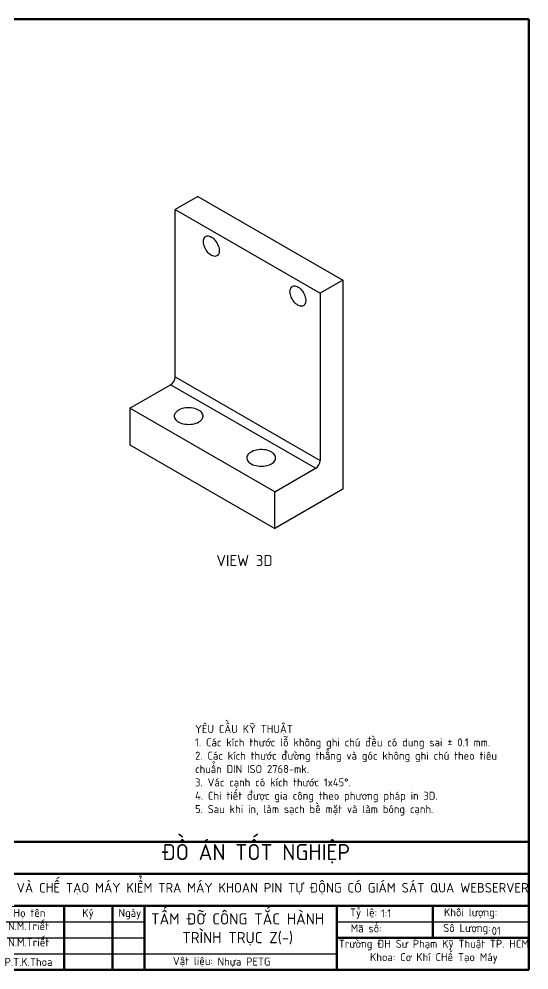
# Model space of a CAD drawing. Header units: millimetres. Extents: x -190 to 12889, y -227 to 3957.
# Drawn here: x 2814.7 to 2894.2, y 62.5 to 211 of the extents above; entities that cross this region are included whole.
import ezdxf

# ---------------------------------------------------------------- set-up
doc = ezdxf.new("R2010")
doc.units = ezdxf.units.MM
doc.header["$LTSCALE"] = 0.7
doc.layers.get('0').update_dxf_attribs({"color": 255})
for name, color, linetype, lineweight in [('AMC_Contour', 7, 'Continuous', 50), ('CON', 7, 'Continuous', 50), ('DIM', 94, 'Continuous', 25), ('KHUNGBV', 5, 'Continuous', 70), ('TEXT', 7, 'Continuous', 25)]:
    doc.layers.add(name, color=color, linetype=linetype, lineweight=lineweight)
doc.styles.add('TCVN-7284', font='tcvn+7284-2003r.ttf')

# ---------------------------------------------------------------- blocks, each defined once
blk = doc.blocks.new('KHUNG_A3')
at = {"layer": 'CON', "color": 8, "linetype": 'Continuous', "ltscale": 0.66}
for p, q in [((296.71, 84.61), (296.71, 44.61)), ((296.71, 84.61), (481.71, 84.61)), ((296.71, 74.61), (481.71, 74.61)), ((296.71, 64.61), (481.71, 64.61)), ((313.71, 64.61), (313.71, 44.61)), ((336.71, 64.61), (336.71, 44.61)), ((351.71, 64.61), (351.71, 44.61)), ((361.71, 64.61), (361.71, 44.61)), ((421.71, 44.61), (421.71, 64.61)), ((451.71, 54.61), (451.71, 64.61)), ((421.71, 54.61), (481.71, 54.61))]:
    blk.add_line(p, q, dxfattribs=at)
at = {"layer": 'DIM', "color": 8, "linetype": 'Continuous', "ltscale": 0.66}
for p, q in [((296.71, 59.61), (361.71, 59.61)), ((421.71, 59.61), (481.71, 59.61)), ((296.71, 54.61), (361.71, 54.61)), ((296.71, 49.61), (421.71, 49.61))]:
    blk.add_line(p, q, dxfattribs=at)
at = {"layer": 'KHUNGBV', "color": 8, "linetype": 'Continuous', "ltscale": 0.66}
for p, q in [((481.71, 341.61), (61.71, 341.61)), ((61.71, 341.61), (61.71, 44.61)), ((481.71, 44.61), (481.71, 341.61)), ((61.71, 44.61), (481.71, 44.61))]:
    blk.add_line(p, q, dxfattribs=at)
at = {"color": 255, "attachment_point": 1, "style": 'TCVN-7284'}
for s, width, insert, char_height in [('{\\W1.485708; }ĐỒ ÁN TỐT NGHIỆP', 65.6643, (362.61, 83.93), 5), ('\\pxqc;T. nhiệm', 16.8827, (296.71, 63.68), 2.5), ('{\\W2.460912; }Họ tên', 16.8827, (317.11, 63.68), 2.5), ('{\\W4.544245; }Ký', 16.8827, (335.42, 63.68), 2.5), ('{\\W1.017842; }Ngày', 9.8035, (352.08, 63.68), 2.5), ('\\pxqc;Tỷ lệ:', 9.8035, (425.19, 63.83), 2.5), ('\\pxqc;Khối lượng:', 20.0073, (453.51, 63.88), 2.5), ('\\pxqc;H. dẫn', 16.8827, (296.71, 58.76), 2.5), ('\\pxqc;N.M.Triết', 16.8827, (317.11, 59.57), 2.5), ('{\\W0.286782; }Mã số:', 12.5818, (425.56, 58.85), 2.5), ('\\pxqc;Số Lượng:', 17.9691, (453.36, 58.98), 2.5), ('\\pxqc;Duyệt', 16.8827, (296.71, 53.54), 2.5), ('\\pxqc;N.M.Triết', 16.8827, (317.16, 54.47), 2.5), ('{\\W0.981773; }Trường ĐH Sư Phạm Kỹ Thuật TP. HCM\\P{\\W7.398439; }Khoa: Cơ Khí CHế Tạo Máy ', 61.6953, (420.88, 54.04), 2.5), ('\\pxqc;Thiết kế', 16.8827, (296.71, 48.52), 2.5), ('\\pxqc;P.T.K.Thoa', 16.8827, (317.11, 48.37), 2.5), ('\\pxi-3,l3,qc,t3;Vật liệu:', 59.8171, (346.92, 48.66), 2.5)]:
    blk.add_mtext_dynamic_manual_height_columns(s, width=width, gutter_width=88.6, heights=[0], dxfattribs=dict(at, insert=insert, char_height=char_height))
at = {"color": 255, "insert": (303.83, 71.79), "char_height": 3, "width": 178.521, "attachment_point": 1, "style": 'TCVN-7284'}
blk.add_mtext('THIẾT KẾ VÀ CHẾ TẠO MÁY KIỂM TRA MÁY KHOAN PIN TỰ ĐỘNG CÓ GIÁM SÁT QUA WEBSERVER\\P', dxfattribs=at)
blk = doc.blocks.new('3D_Z-1')
at = {"color": 5}
for p, q in [((2810.12, -32.73), (2806.59, -34.77)), ((2810.12, -32.73), (2832.75, -45.79)), ((2806.59, -34.77), (2829.22, -47.83)), ((2806.59, -60.9), (2806.59, -34.77)), ((2832.75, -45.79), (2829.22, -47.83)), ((2832.75, -45.79), (2832.75, -78.45)), ((2829.22, -47.83), (2829.22, -73.96)), ((2799.52, -65.8), (2805.88, -62.12)), ((2828.51, -75.18), (2805.88, -62.12)), ((2806.59, -60.9), (2829.22, -73.96)), ((2822.14, -78.86), (2799.52, -65.8)), ((2799.52, -65.8), (2799.52, -71.51)), ((2799.52, -71.51), (2822.14, -84.57)), ((2822.14, -78.86), (2828.51, -75.18)), ((2832.75, -78.45), (2822.14, -84.57)), ((2822.14, -84.57), (2822.14, -78.86))]:
    blk.add_line(p, q, dxfattribs=at)
at = {"color": 5, "flags": 128}
for points in [[(2811.01, -39.77), (2811.02, -39.57), (2811.06, -39.39), (2811.12, -39.23), (2811.21, -39.1), (2811.32, -39), (2811.45, -38.93), (2811.6, -38.89), (2811.76, -38.89), (2811.93, -38.92), (2812.11, -38.98), (2812.29, -39.08), (2812.47, -39.21), (2812.64, -39.36), (2812.81, -39.54), (2812.96, -39.74), (2813.1, -39.95), (2813.22, -40.18), (2813.32, -40.41), (2813.4, -40.64), (2813.45, -40.87), (2813.48, -41.09), (2813.48, -41.3), (2813.45, -41.49), (2813.4, -41.66), (2813.32, -41.81), (2813.22, -41.92), (2813.1, -42.01), (2812.96, -42.06), (2812.81, -42.08), (2812.64, -42.07), (2812.47, -42.02), (2812.29, -41.94), (2812.11, -41.83), (2811.93, -41.69), (2811.76, -41.52), (2811.6, -41.33), (2811.45, -41.12), (2811.32, -40.9), (2811.21, -40.68), (2811.12, -40.44), (2811.06, -40.21), (2811.02, -39.98), (2811.01, -39.77)], [(2824.51, -47.57), (2824.53, -47.37), (2824.57, -47.18), (2824.63, -47.03), (2824.72, -46.9), (2824.83, -46.79), (2824.96, -46.72), (2825.11, -46.69), (2825.27, -46.69), (2825.44, -46.72), (2825.62, -46.78), (2825.8, -46.88), (2825.98, -47), (2826.15, -47.16), (2826.32, -47.34), (2826.47, -47.53), (2826.61, -47.75), (2826.73, -47.97), (2826.83, -48.2), (2826.91, -48.44), (2826.96, -48.67), (2826.98, -48.89), (2826.98, -49.1), (2826.96, -49.29), (2826.91, -49.46), (2826.83, -49.6), (2826.73, -49.72), (2826.61, -49.8), (2826.47, -49.86), (2826.32, -49.88), (2826.15, -49.86), (2825.98, -49.82), (2825.8, -49.73), (2825.62, -49.62), (2825.44, -49.48), (2825.27, -49.32), (2825.11, -49.13), (2824.96, -48.92), (2824.83, -48.7), (2824.72, -48.47), (2824.63, -48.24), (2824.57, -48.01), (2824.53, -47.78), (2824.51, -47.57)], [(2810.3, -67.94), (2810.49, -67.81), (2810.65, -67.68), (2810.78, -67.53), (2810.88, -67.37), (2810.94, -67.21), (2810.96, -67.04), (2810.95, -66.88), (2810.89, -66.71), (2810.81, -66.55), (2810.69, -66.4), (2810.53, -66.26), (2810.35, -66.13), (2810.14, -66.02), (2809.91, -65.92), (2809.65, -65.84), (2809.38, -65.78), (2809.1, -65.74), (2808.82, -65.72), (2808.53, -65.73), (2808.24, -65.75), (2807.97, -65.79), (2807.7, -65.86), (2807.45, -65.94), (2807.22, -66.05), (2807.02, -66.16), (2806.84, -66.29), (2806.7, -66.44), (2806.59, -66.59), (2806.51, -66.75), (2806.47, -66.92), (2806.46, -67.08), (2806.49, -67.25), (2806.56, -67.41), (2806.67, -67.57), (2806.8, -67.71), (2806.97, -67.85), (2807.17, -67.97), (2807.39, -68.07), (2807.64, -68.16), (2807.9, -68.23), (2808.17, -68.28), (2808.46, -68.31), (2808.75, -68.32), (2809.03, -68.31), (2809.31, -68.27), (2809.59, -68.22), (2809.84, -68.14), (2810.08, -68.05), (2810.3, -67.94)], [(2821.61, -74.47), (2821.8, -74.35), (2821.97, -74.21), (2822.09, -74.06), (2822.19, -73.9), (2822.25, -73.74), (2822.27, -73.57), (2822.26, -73.41), (2822.21, -73.24), (2822.12, -73.08), (2822, -72.93), (2821.85, -72.79), (2821.66, -72.66), (2821.45, -72.55), (2821.22, -72.45), (2820.97, -72.37), (2820.7, -72.31), (2820.42, -72.27), (2820.13, -72.25), (2819.84, -72.26), (2819.56, -72.28), (2819.28, -72.33), (2819.01, -72.39), (2818.77, -72.47), (2818.54, -72.58), (2818.33, -72.69), (2818.16, -72.83), (2818.01, -72.97), (2817.9, -73.12), (2817.82, -73.28), (2817.78, -73.45), (2817.78, -73.61), (2817.81, -73.78), (2817.88, -73.94), (2817.98, -74.1), (2818.12, -74.24), (2818.29, -74.38), (2818.48, -74.5), (2818.71, -74.61), (2818.95, -74.69), (2819.21, -74.76), (2819.49, -74.81), (2819.77, -74.84), (2820.06, -74.85), (2820.35, -74.84), (2820.63, -74.8), (2820.9, -74.75), (2821.16, -74.67), (2821.4, -74.58), (2821.61, -74.47)]]:
    blk.add_lwpolyline(points, dxfattribs=at)
at = {"color": 5}
for centre in [(2805.05, -60.83), (2827.68, -73.89)]:
    blk.add_arc(centre, 1.54, 302.6055, 357.3945, dxfattribs=at)

msp = doc.modelspace()

# ---------------------------------------------------------------- block references
at = {"layer": 'DIM', "xscale": 0.5, "yscale": 0.5, "zscale": 0.5}
msp.add_blockref('KHUNG_A3', (2653.3924, 40.1995), dxfattribs=at)
at = {"layer": 'DIM'}
msp.add_blockref('3D_Z-1', (32.4473, 216.0224), dxfattribs=at)

# ---------------------------------------------------------------- texts
at = {"insert": (2845.4742, 127.3172), "char_height": 1.75, "width": 32.832125, "attachment_point": 1, "style": 'TCVN-7284'}
msp.add_mtext('VIEW 3D', dxfattribs=at)
at = {"ltscale": 0.7, "char_height": 1.25, "attachment_point": 1, "style": 'TCVN-7284'}
for s, width, insert in [('1:1', 2.250018, (2871.1601, 71.9862)), ('01', 2.250018, (2888.4318, 69.2349)), ('Nhựa PETG', 10.564303, (2845.6549, 64.4398))]:
    msp.add_mtext_dynamic_manual_height_columns(s, width=width, gutter_width=6.25, heights=[0], dxfattribs=dict(at, insert=insert))
at = {"layer": 'AMC_Contour', "color": 255, "insert": (2848.7983, 68.8374), "char_height": 1.75, "attachment_point": 5, "style": 'TCVN-7284'}
msp.add_mtext_dynamic_manual_height_columns('TẤM ĐỠ CÔNG TẮC HÀNH TRÌNH TRỤC Z(-)', width=32.908881, gutter_width=8.75, heights=[0], dxfattribs=at)
at = {"layer": 'TEXT', "ltscale": 0.7, "insert": (2842.1543, 100.7567), "char_height": 1.25, "attachment_point": 1, "style": 'TCVN-7284'}
msp.add_mtext_dynamic_manual_height_columns('YÊU CẦU KỸ THUẬT\\P1. Các kích thước lỗ không ghi chú đều có dung sai ± 0.1 mm. \\P2. Các kích thước đường thẳng và góc không ghi chú theo tiêu chuẩn DIN ISO 2768-mk.\\P3. Vác cạnh có kích thước 1x45°.\\P4. Chi tiết được gia công theo phương pháp in 3D.\\P5. Sau khi in, làm sạch bề mặt và làm bóng cạnh.', width=51.603963, gutter_width=861.0456, heights=[0], dxfattribs=at)

doc.saveas('drawing.dxf')
